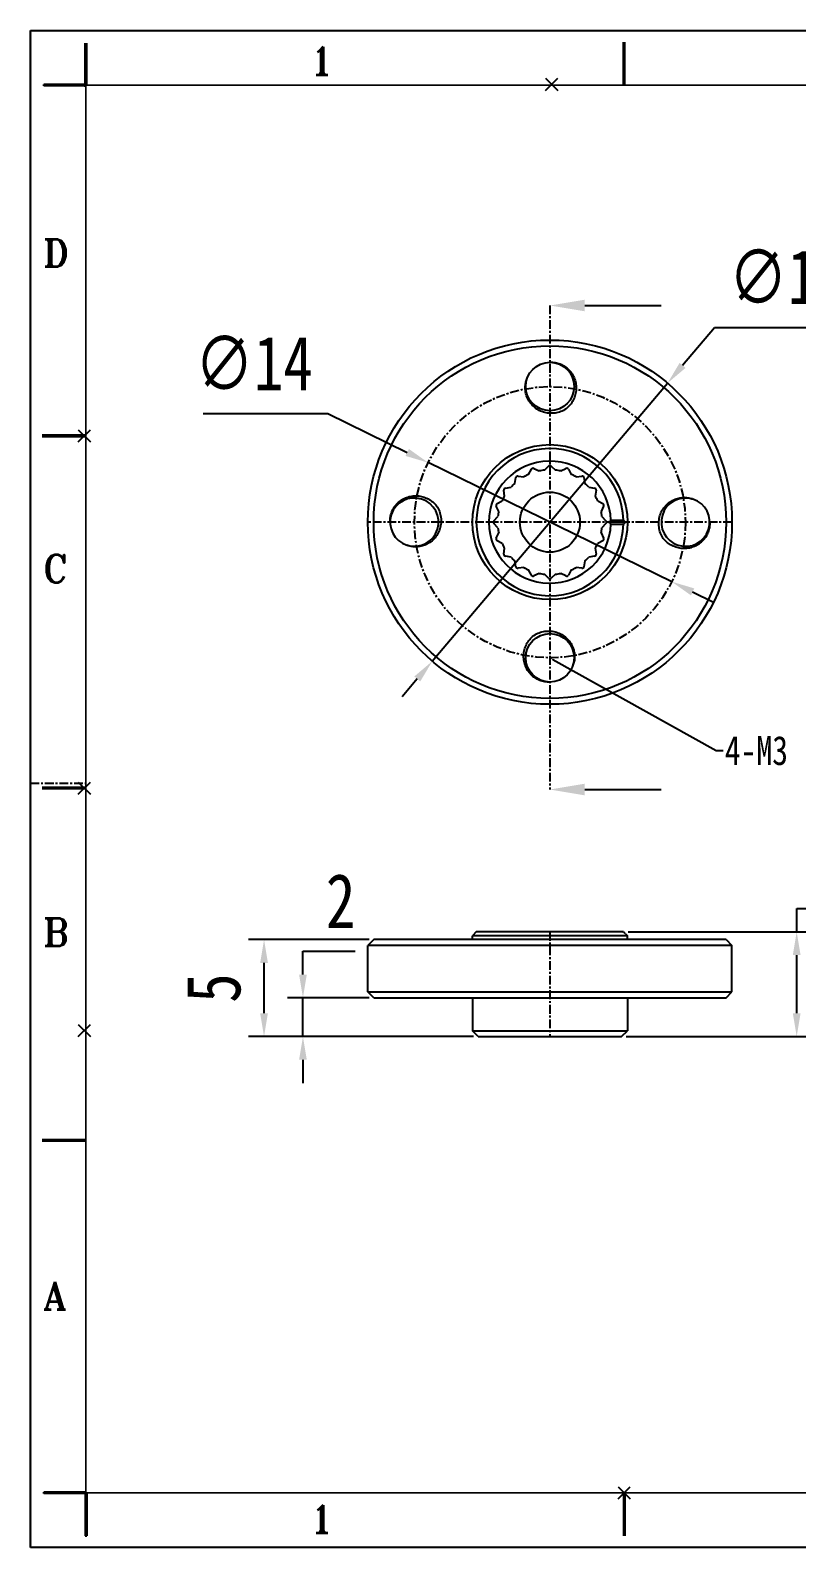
# Model space of a CAD drawing. Header units: inches. Extents: x 143 to 260, y 260 to 338.
# Drawn here: x 142.7 to 182.3, y 260.1 to 338.4 of the extents above; entities that cross this region are included whole.
import ezdxf
from ezdxf import colors
from ezdxf.entities.mleader import LeaderData, LeaderLine
from ezdxf.math import Vec2, Vec3

# ---------------------------------------------------------------- set-up
doc = ezdxf.new("R2010")
doc.units = ezdxf.units.IN
doc.header["$LTSCALE"] = 1.21
doc.header["$MEASUREMENT"] = 0
doc.header["$PDMODE"] = 3
doc.header["$PDSIZE"] = 0.3125
doc.linetypes.add('CENTER', pattern=[0.6, 0.375, -0.075, 0.075, -0.075])
doc.layers.get('0').update_dxf_attribs({"linetype": 'CONTINUOUS'})
doc.layers.get('Defpoints').update_dxf_attribs({"linetype": 'CONTINUOUS'})
doc.layers.add('7标注层', color=4, linetype='CONTINUOUS')
doc.layers.add('CEN', color=1, linetype='CENTER')
doc.styles.add('ROMANT', font='romant.shx')
doc.styles.get("Standard").update_dxf_attribs({"font": 'txt', "width": 0.8})
doc.dimstyles.new('lqq', dxfattribs={"dimscale": 0.8, "dimtxt": 3.5, "dimasz": 1.5, "dimexe": 1, "dimexo": 0.3, "dimgap": 1.5, "dimtad": 1, "dimtoh": 1, "dimdsep": 46, "dimtxsty": 'Standard', "dimcen": 2.5, "dimclrd": 5, "dimclre": 5, "dimclrt": 5, "dimazin": 2, "dimtfac": 0.714286, "dimtmove": 0, "dimatfit": 3, "dimfxl": 1, "dimtolj": 1, "dimtzin": 0, "dimlwd": -1, "dimlwe": -1, "dimarcsym": 0})

# ---------------------------------------------------------------- blocks, each defined once
blk = doc.blocks.new('*D26')
at = {"color": 5, "transparency": 16777216}
for p, q in [((151.625, 318.645), (158.052, 318.645)), ((158.052, 318.645), (162.156, 316.64)), ((175.814, 309.968), (163.235, 316.113)), ((176.892, 309.442), (177.971, 308.915))]:
    blk.add_line(p, q, dxfattribs=at)
for points in [[(162.244, 316.819), (162.069, 316.46), (163.235, 316.113)], [(176.98, 309.621), (176.805, 309.262), (175.814, 309.968)]]:
    blk.add_solid(points, dxfattribs=at)
at = {"layer": 'Defpoints', "color": 0, "transparency": 16777216}
for p in [(163.235, 316.113), (175.814, 309.968)]:
    blk.add_point(p, dxfattribs=at)
at = {"color": 5, "transparency": 16777216, "insert": (154.238, 321.245), "char_height": 2.8, "attachment_point": 5}
blk.add_mtext('\\A1;∅14', dxfattribs=at)
blk = doc.blocks.new('*D27')
at = {"color": 5, "transparency": 16777216}
for p, q in [((178.019, 323.077), (176.373, 321.132)), ((187.432, 323.077), (178.019, 323.077)), ((163.452, 305.866), (175.597, 320.216)), ((162.676, 304.95), (161.901, 304.034))]:
    blk.add_line(p, q, dxfattribs=at)
for points in [[(176.22, 321.261), (176.525, 321.002), (175.597, 320.216)], [(162.524, 305.079), (162.829, 304.82), (163.452, 305.866)]]:
    blk.add_solid(points, dxfattribs=at)
at = {"layer": 'Defpoints', "color": 0, "transparency": 16777216}
for p in [(175.597, 320.216), (163.452, 305.866)]:
    blk.add_point(p, dxfattribs=at)
at = {"color": 5, "transparency": 16777216, "insert": (183.326, 325.677), "char_height": 2.8, "attachment_point": 5}
blk.add_mtext('\\A1;∅18.8', dxfattribs=at)
blk = doc.blocks.new('*D28')
at = {"color": 5, "transparency": 16777216}
for p, q in [((156.772, 289.694), (156.772, 290.894)), ((156.772, 290.894), (159.465, 290.894)), ((160.184, 288.494), (155.972, 288.494)), ((156.772, 286.494), (156.772, 288.494)), ((165.584, 286.494), (155.972, 286.494)), ((156.772, 285.294), (156.772, 284.094))]:
    blk.add_line(p, q, dxfattribs=at)
for points in [[(156.572, 289.694), (156.972, 289.694), (156.772, 288.494)], [(156.572, 285.294), (156.972, 285.294), (156.772, 286.494)]]:
    blk.add_solid(points, dxfattribs=at)
at = {"layer": 'Defpoints', "color": 0, "transparency": 16777216}
for p in [(156.772, 288.494), (160.424, 288.494), (165.824, 286.494)]:
    blk.add_point(p, dxfattribs=at)
at = {"color": 5, "transparency": 16777216, "insert": (158.718, 293.494), "char_height": 2.8, "attachment_point": 5}
blk.add_mtext('\\A1;2', dxfattribs=at)
blk = doc.blocks.new('*D29')
at = {"color": 5, "transparency": 16777216}
for p, q in [((160.184, 291.494), (153.964, 291.494)), ((154.764, 287.694), (154.764, 290.294)), ((165.584, 286.494), (153.964, 286.494))]:
    blk.add_line(p, q, dxfattribs=at)
for points in [[(154.564, 290.294), (154.964, 290.294), (154.764, 291.494)], [(154.564, 287.694), (154.964, 287.694), (154.764, 286.494)]]:
    blk.add_solid(points, dxfattribs=at)
at = {"layer": 'Defpoints', "color": 0, "transparency": 16777216}
for p in [(154.764, 291.494), (160.424, 291.494), (165.824, 286.494)]:
    blk.add_point(p, dxfattribs=at)
at = {"color": 5, "transparency": 16777216, "insert": (152.164, 288.994), "char_height": 2.8, "attachment_point": 5, "rotation": 90}
blk.add_mtext('\\A1;5', dxfattribs=at)
blk = doc.blocks.new('*D30')
at = {"color": 5, "transparency": 16777216}
for p, q in [((182.264, 291.894), (182.264, 293.094)), ((182.264, 293.094), (187.944, 293.094)), ((173.563, 291.894), (183.064, 291.894)), ((182.264, 287.694), (182.264, 290.694)), ((173.464, 286.494), (183.064, 286.494))]:
    blk.add_line(p, q, dxfattribs=at)
for points in [[(182.064, 290.694), (182.464, 290.694), (182.264, 291.894)], [(182.064, 287.694), (182.464, 287.694), (182.264, 286.494)]]:
    blk.add_solid(points, dxfattribs=at)
at = {"layer": 'Defpoints', "color": 0, "transparency": 16777216}
for p in [(173.323, 291.894), (182.264, 291.894), (173.224, 286.494)]:
    blk.add_point(p, dxfattribs=at)
at = {"color": 5, "transparency": 16777216, "insert": (185.704, 295.694), "char_height": 2.8, "attachment_point": 5}
blk.add_mtext('\\A1;5.4', dxfattribs=at)

msp = doc.modelspace()

# ---------------------------------------------------------------- hatches: boundary and pattern name
at = {"lineweight": -3}
h = msp.add_hatch(color=256, dxfattribs=at)
h.paths.add_polyline_path([(142.697, 338.425), (259.551, 338.425), (259.551, 260.113), (142.697, 260.113)])
h.paths.add_polyline_path([(142.779, 338.343), (259.469, 338.343), (259.469, 260.195), (142.779, 260.195)], flags=16)
for points in [[(145.608, 337.769), (145.526, 337.769), (145.526, 335.596), (145.608, 335.596)], [(145.567, 335.637), (143.394, 335.637), (143.394, 335.555), (145.567, 335.555)], [(143.394, 262.983), (143.394, 262.901), (145.567, 262.901), (145.567, 262.983)], [(145.526, 260.728), (145.608, 260.728), (145.608, 262.901), (145.526, 262.901)]]:
    msp.add_hatch(color=256, dxfattribs=at).paths.add_polyline_path(points)

# ---------------------------------------------------------------- linework, layer by layer
for p, q in [((142.697, 338.425), (259.551, 338.425)), ((142.697, 260.113), (142.697, 338.425)), ((145.526, 335.514), (145.526, 337.769)), ((145.608, 335.596), (145.608, 337.769)), ((173.315, 335.555), (173.315, 337.81)), ((173.397, 335.555), (173.397, 337.81)), ((145.649, 335.637), (143.394, 335.637)), ((143.394, 335.555), (143.394, 335.637)), ((145.567, 335.555), (143.394, 335.555)), ((169.655, 335.637), (169.573, 335.637)), ((145.567, 317.535), (143.312, 317.535)), ((145.567, 317.453), (143.312, 317.453)), ((145.485, 317.453), (145.485, 317.535)), ((145.567, 299.351), (143.312, 299.351)), ((145.567, 299.269), (143.312, 299.269)), ((145.485, 299.269), (145.485, 299.351)), ((145.485, 286.76), (145.485, 286.842)), ((145.567, 281.167), (143.312, 281.167)), ((145.567, 281.085), (143.312, 281.085)), ((145.567, 262.983), (143.394, 262.983)), ((143.394, 262.901), (143.394, 262.983)), ((145.649, 262.901), (143.394, 262.901)), ((145.526, 262.983), (145.526, 260.728)), ((145.608, 262.901), (145.608, 260.728)), ((173.315, 262.983), (173.315, 260.728)), ((173.397, 262.983), (173.397, 260.728)), ((259.551, 260.113), (142.697, 260.113)), ((145.526, 260.728), (145.608, 260.728))]:
    msp.add_line(p, q, dxfattribs=at)
at = {"color": 1, "linetype": 'CENTER'}
for p, q in [((169.524, 324.224), (169.524, 299.241)), ((178.924, 313.041), (160.124, 313.041)), ((169.524, 291.894), (169.524, 286.494))]:
    msp.add_line(p, q, dxfattribs=at)
at = {"color": 7, "linetype": 'Continuous'}
for p, q in [((168.423, 315.506), (168.564, 315.771)), ((168.696, 315.814), (168.967, 315.682)), ((169.239, 315.725), (169.455, 315.934)), ((169.594, 315.934), (169.81, 315.725)), ((170.082, 315.682), (170.353, 315.814)), ((170.485, 315.771), (170.626, 315.506)), ((167.224, 314.798), (167.52, 314.85)), ((167.715, 315.045), (167.767, 315.341)), ((167.88, 315.423), (168.178, 315.381)), ((170.871, 315.381), (171.169, 315.423)), ((171.282, 315.341), (171.334, 315.045)), ((171.529, 314.85), (171.825, 314.798)), ((166.794, 314.001), (167.059, 314.142)), ((167.184, 314.388), (167.143, 314.685)), ((171.906, 314.685), (171.864, 314.388)), ((171.99, 314.142), (172.255, 314.001)), ((166.631, 313.11), (166.84, 313.326)), ((166.883, 313.599), (166.751, 313.869)), ((172.298, 313.869), (172.166, 313.599)), ((172.209, 313.326), (172.418, 313.11)), ((166.84, 312.755), (166.631, 312.971)), ((166.751, 312.213), (166.883, 312.483)), ((172.166, 312.483), (172.298, 312.213)), ((172.418, 312.971), (172.209, 312.755)), ((173.424, 313.041), (172.574, 313.041)), ((172.673, 313.141), (173.323, 313.141)), ((172.673, 312.941), (173.323, 312.941)), ((167.059, 311.939), (166.794, 312.08)), ((167.143, 311.396), (167.184, 311.694)), ((171.864, 311.694), (171.906, 311.396)), ((172.255, 312.08), (171.99, 311.939)), ((167.52, 311.231), (167.224, 311.284)), ((167.767, 310.74), (167.715, 311.037)), ((171.334, 311.037), (171.282, 310.74)), ((171.825, 311.284), (171.529, 311.231)), ((168.178, 310.701), (167.88, 310.659)), ((168.564, 310.31), (168.423, 310.576)), ((168.967, 310.399), (168.696, 310.267)), ((169.455, 310.147), (169.239, 310.356)), ((169.81, 310.356), (169.594, 310.147)), ((170.353, 310.267), (170.082, 310.399)), ((170.626, 310.576), (170.485, 310.31)), ((171.169, 310.659), (170.871, 310.701)), ((160.424, 291.494), (160.124, 291.194)), ((178.624, 291.494), (160.424, 291.494)), ((165.724, 291.894), (165.524, 291.694)), ((165.524, 291.494), (165.524, 291.694)), ((173.524, 291.694), (165.524, 291.694)), ((173.323, 291.894), (165.724, 291.894)), ((173.424, 291.794), (173.524, 291.694)), ((173.524, 291.494), (173.524, 291.694)), ((178.624, 291.494), (178.924, 291.194)), ((160.124, 288.794), (160.124, 291.194)), ((178.924, 291.194), (160.124, 291.194)), ((178.924, 288.794), (178.924, 291.194)), ((160.424, 288.494), (160.124, 288.794)), ((160.124, 288.794), (178.924, 288.794)), ((160.424, 288.494), (178.624, 288.494)), ((165.524, 288.494), (165.524, 286.794)), ((173.524, 288.494), (173.524, 286.794)), ((178.624, 288.494), (178.924, 288.794)), ((165.824, 286.494), (165.524, 286.794)), ((165.524, 286.794), (173.524, 286.794)), ((173.224, 286.494), (173.524, 286.794)), ((165.824, 286.494), (173.224, 286.494))]:
    msp.add_line(p, q, dxfattribs=at)
at = {"lineweight": -3, "const_width": 0.082}
msp.add_lwpolyline([(145.567, 262.942), (256.722, 262.942), (256.722, 335.596), (145.567, 335.596)], close=True, dxfattribs=at)
at = {"color": 7, "linetype": 'Continuous'}
for centre, radius in [((169.524, 313.041), 9.4), ((169.524, 313.041), 9.1), ((169.524, 320.041), 1.25), ((169.524, 313.041), 4), ((169.524, 313.041), 1.55), ((169.524, 306.041), 1.25)]:
    msp.add_circle(centre, radius, dxfattribs=at)
at = {"color": 1, "linetype": 'CENTER'}
msp.add_circle((169.524, 313.041), 7, dxfattribs=at)
at = {"color": 7, "linetype": 'Continuous'}
for centre, radius, start, end in [((169.524, 313.041), 3.8, 1.50796, 358.49204), ((169.524, 313.041), 3.15, 1.81922, 358.18078), ((168.652, 315.724), 0.1, 64, 152), ((169.524, 313.041), 2.7, 96.07473, 101.92527), ((169.524, 315.862), 0.1, 46, 134), ((169.524, 313.041), 2.7, 78.07473, 83.92527), ((170.396, 315.724), 0.1, 28, 116), ((169.524, 313.041), 2.7, 132.07473, 137.92527), ((167.866, 315.323), 0.1, 82, 170), ((169.524, 313.041), 2.7, 114.07473, 119.92527), ((169.524, 313.041), 2.7, 60.07473, 65.92527), ((171.183, 315.323), 0.1, 10, 98), ((169.524, 313.041), 2.7, 42.07473, 47.92527), ((162.524, 313.041), 1.25, 253.22682, 252), ((169.524, 313.041), 2.7, 150.07473, 155.92527), ((167.242, 314.699), 0.1, 100, 188), ((171.807, 314.699), 0.1, 352, 80), ((169.524, 313.041), 2.7, 24.07473, 29.92527), ((176.524, 313.041), 1.25, 73.22682, 72), ((166.841, 313.913), 0.1, 118, 206), ((169.524, 313.041), 2.7, 168.07473, 173.92527), ((169.524, 313.041), 2.7, 6.07473, 11.92527), ((172.208, 313.913), 0.1, 334, 62), ((166.703, 313.041), 0.1, 136, 224), ((169.524, 313.041), 2.7, 186.07473, 191.92527), ((169.524, 313.041), 2.7, 348.07473, 353.92527), ((172.346, 313.041), 0.1, 316, 44), ((166.336, 319.278), 8.822, 315.0031, 315.91434), ((166.314, 306.781), 8.853, 44.08728, 44.99531), ((165.786, 305.403), 10.802, 44.99685, 45.75192), ((165.763, 320.701), 10.834, 314.24921, 315.00206), ((166.841, 312.169), 0.1, 154, 242), ((169.524, 313.041), 2.7, 204.07473, 209.92527), ((169.524, 313.041), 2.7, 330.07473, 335.92527), ((172.208, 312.169), 0.1, 298, 26), ((167.242, 311.382), 0.1, 172, 260), ((169.524, 313.041), 2.7, 222.07473, 227.92527), ((169.524, 313.041), 2.7, 312.07473, 317.92527), ((171.807, 311.382), 0.1, 280, 8), ((167.866, 310.758), 0.1, 190, 278), ((169.524, 313.041), 2.7, 240.07473, 245.92527), ((168.652, 310.357), 0.1, 208, 296), ((169.524, 313.041), 2.7, 258.07473, 263.92527), ((169.524, 310.219), 0.1, 226, 314), ((169.524, 313.041), 2.7, 276.07473, 281.92527), ((170.396, 310.357), 0.1, 244, 332), ((169.524, 313.041), 2.7, 294.07473, 299.92527), ((171.183, 310.758), 0.1, 262, 350), ((165.763, 284.134), 10.834, 44.99794, 45.75079)]:
    msp.add_arc(centre, radius, start, end, dxfattribs=at)
for points, start_tangent, end_tangent in [([(169.524, 321.291), (169.791, 321.277), (170.051, 321.207), (170.293, 321.081), (170.504, 320.908), (170.677, 320.691), (170.8, 320.442), (170.87, 320.169), (170.882, 319.886), (170.834, 319.605), (170.728, 319.336), (170.569, 319.095), (170.361, 318.889)], (0.131986, 0.007277), (-0.103058, -0.082779)), ([(170.361, 318.889), (170.084, 318.748), (169.786, 318.672), (169.479, 318.664), (169.184, 318.721), (168.909, 318.842), (168.668, 319.021), (168.473, 319.248), (168.34, 319.502), (168.27, 319.751), (168.251, 319.987), (168.274, 320.212), (168.336, 320.427)], (-0.110569, -0.072431), (0.047704, 0.123272)), ([(161.274, 313.041), (161.288, 313.307), (161.359, 313.567), (161.484, 313.809), (161.657, 314.02), (161.875, 314.193), (162.123, 314.316), (162.396, 314.386), (162.679, 314.398), (162.96, 314.35), (163.229, 314.244), (163.47, 314.085), (163.676, 313.877)], (-0.007277, 0.131986), (0.082779, -0.103058)), ([(175.373, 312.204), (175.232, 312.481), (175.156, 312.779), (175.148, 313.086), (175.205, 313.381), (175.326, 313.656), (175.505, 313.897), (175.732, 314.092), (175.986, 314.225), (176.235, 314.295), (176.471, 314.314), (176.695, 314.291), (176.911, 314.229)], (-0.072431, 0.110569), (0.123272, -0.047704)), ([(163.676, 313.877), (163.817, 313.6), (163.893, 313.302), (163.901, 312.996), (163.844, 312.7), (163.723, 312.425), (163.544, 312.184), (163.317, 311.99), (163.063, 311.856), (162.814, 311.786), (162.578, 311.767), (162.353, 311.79), (162.138, 311.852)], (0.072431, -0.110569), (-0.123272, 0.047704)), ([(177.774, 313.041), (177.761, 312.774), (177.69, 312.514), (177.565, 312.272), (177.392, 312.061), (177.174, 311.888), (176.926, 311.765), (176.653, 311.695), (176.369, 311.683), (176.089, 311.731), (175.82, 311.837), (175.579, 311.996), (175.373, 312.204)], (0.007277, -0.131986), (-0.082779, 0.103058)), ([(169.524, 304.791), (169.258, 304.804), (168.998, 304.875), (168.756, 305), (168.545, 305.173), (168.372, 305.391), (168.249, 305.639), (168.179, 305.912), (168.167, 306.196), (168.215, 306.476), (168.321, 306.745), (168.48, 306.986), (168.688, 307.192)], (-0.131986, -0.007277), (0.103058, 0.082779)), ([(168.688, 307.192), (168.965, 307.333), (169.263, 307.409), (169.569, 307.418), (169.865, 307.36), (170.14, 307.239), (170.381, 307.06), (170.575, 306.833), (170.709, 306.579), (170.779, 306.33), (170.798, 306.094), (170.775, 305.87), (170.713, 305.654)], (0.110569, 0.072431), (-0.047704, -0.123272))]:
    msp.add_spline(points, degree=3, dxfattribs=dict(at, start_tangent=start_tangent, end_tangent=end_tangent))
at = {"lineweight": -3}
for p in [(169.614, 335.637), (145.485, 317.494), (145.485, 299.31), (145.485, 286.801), (173.356, 262.942)]:
    msp.add_point(p, dxfattribs=at)
at = {"layer": '7标注层', "color": 5}
for p, q in [((171.324, 324.224), (175.273, 324.224)), ((171.324, 299.241), (175.273, 299.241))]:
    msp.add_line(p, q, dxfattribs=at)
for points in [[(171.324, 324.524), (171.324, 323.924), (169.524, 324.224)], [(171.324, 299.541), (171.324, 298.941), (169.524, 299.241)]]:
    msp.add_solid(points, dxfattribs=at)
at = {"layer": 'CEN', "color": 1, "lineweight": -3}
msp.add_line((142.697, 299.565), (145.567, 299.565), dxfattribs=at)

# ---------------------------------------------------------------- texts
at = {"lineweight": -3, "style": 'ROMANT'}
for s, p in [('1', (157.141, 336.135)), ('D', (143.343, 326.218)), ('C', (143.343, 309.92)), ('B', (143.343, 291.162)), ('A', (143.343, 272.403)), ('1', (157.141, 260.878))]:
    msp.add_text(s, height=1.435, dxfattribs=at).set_placement(p)

# ---------------------------------------------------------------- dimensions: what is measured, and where the dimension line sits
for p1, p2, picture, middle in [((163.452, 305.866), (175.597, 320.216), '*D27', (183.326, 323.077)), ((175.814, 309.968), (163.235, 316.113), '*D26', (154.238, 318.645))]:
    dim = msp.add_diameter_dim_2p(p1=p1, p2=p2, dimstyle='lqq')
    dim.commit()
    dim.dimension.update_dxf_attribs({"geometry": picture, "text_midpoint": middle, "dimtype": 163})
for base, p1, p2, picture, middle in [((182.264, 291.894), (173.224, 286.494), (173.323, 291.894), '*D30', (185.704, 295.694)), ((156.772, 288.494), (165.824, 286.494), (160.424, 288.494), '*D28', (158.718, 293.494)), ((154.764, 291.494), (165.824, 286.494), (160.424, 291.494), '*D29', (152.164, 288.994))]:
    dim = msp.add_linear_dim(base=base, p1=p1, p2=p2, angle=90, dimstyle='lqq')
    dim.commit()
    dim.dimension.update_dxf_attribs({"geometry": picture, "text_midpoint": middle})

# ---------------------------------------------------------------- leaders
at = {"color": 5}
ml = msp.add_multileader_mtext('Standard', dxfattribs=at)
ml.set_content('4-M3', color=5)
ml.set_leader_properties()
ml.build(insert=Vec2(0, 0))
ml.multileader.update_dxf_attribs({"text_right_attachment_type": 6, "dogleg_length": 0.36, "arrow_head_size": 0.18})
ctx = ml.context
ctx.base_point, ctx.char_height, ctx.arrow_head_size, ctx.landing_gap_size, ctx.plane_origin = Vec3(178.463, 301.257), 1.5, 0.18, 0.09, Vec3(169.524, 306.041)
ctx.right_attachment = 6
notes = []
notes.append((ctx, [(0, (1, 1, 0), (178.103, 301.257), (1, 0), 0.36, [(0, [(169.524, 306.041)], 0, [])])]))
ctx.mtext.insert, ctx.mtext.flow_direction = Vec3(178.553, 302.007), 5
for ctx, leaders in notes:
    for number, flags, end, landing, length, lines in leaders:
        leader = LeaderData()
        leader.index, (leader.has_last_leader_line, leader.has_dogleg_vector, leader.attachment_direction) = number, flags
        leader.last_leader_point, leader.dogleg_vector, leader.dogleg_length = Vec3(end), Vec3(landing), length
        for number, points, colour, breaks in lines:
            line = LeaderLine()
            line.index, line.vertices, line.color, line.breaks = number, Vec3.list(points), colors.encode_raw_color(colour), breaks
            leader.lines.append(line)
        ctx.leaders.append(leader)

doc.saveas('drawing.dxf')
